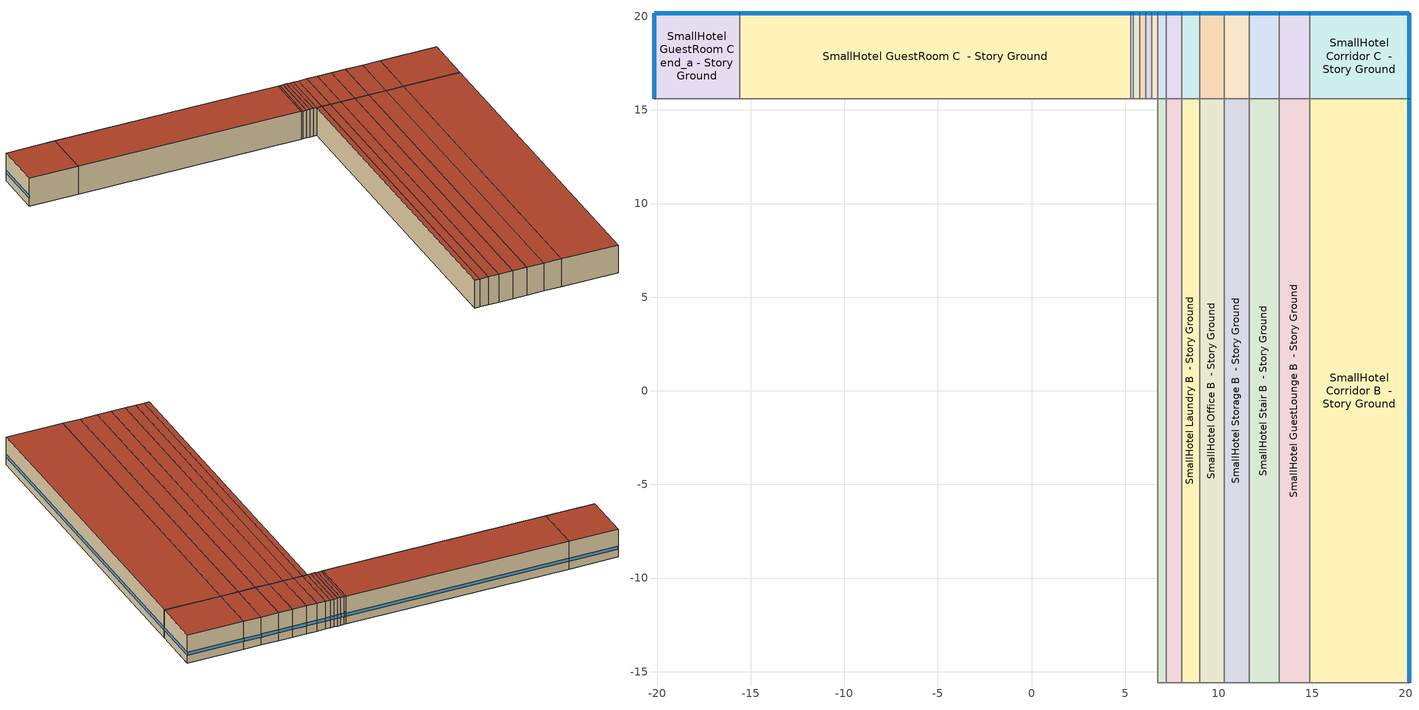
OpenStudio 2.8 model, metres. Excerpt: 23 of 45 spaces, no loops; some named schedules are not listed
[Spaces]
SmallHotel GuestRoom C end_a - Story Ground
 floor ground (Typical Insulated Carpeted 6in Slab Floor): -20.16,15.59 -20.16,20.16 -15.59,20.16 -15.59,15.59 z0
 wall outside (Typical Insulated Steel Framed Exterior Wall R-15.38 1): -15.59,20.16 -20.16,20.16 -20.16,15.59 z0:2.74
 wall to SmallHotel GuestRoom C  - Story Ground: -15.59,15.59 -15.59,20.16 z0:2.74
 wall to SmallHotel GuestRoom B end_a - Story Ground: -20.16,15.59 -15.59,15.59 z0:2.74
 window (U 0.57 SHGC 0.39 Dbl Ref-D Clr 6mm/6mm Air): -20.16,20.14 -20.16,15.61 / -15.61,20.16 -20.14,20.16 z0.76:1.07
 roof outside (Typical IEAD Roof): -15.59,15.59 -15.59,20.16 -20.16,20.16 -20.16,15.59 z2.74
SmallHotel GuestRoom C  - Story Ground
 floor ground (Typical Insulated Carpeted 6in Slab Floor): -15.59,15.59 -15.59,20.16 5.29,20.16 5.29,15.59 z0
 wall outside (Typical Insulated Steel Framed Exterior Wall R-15.38 1): 5.29,20.16 -15.59,20.16 z0:2.74
 wall to SmallHotel Elec/MechRoom C  - Story Ground: 5.29,15.59 5.29,20.16 z0:2.74
 wall to SmallHotel GuestRoom B  - Story Ground: -15.59,15.59 5.29,15.59 z0:2.74
 window (U 0.57 SHGC 0.39 Dbl Ref-D Clr 6mm/6mm Air): 5.27,20.16 -15.56,20.16 z0.76:1.06
 roof outside (Typical IEAD Roof): 5.29,15.59 5.29,20.16 -15.59,20.16 -15.59,15.59 z2.74
SmallHotel Elec/MechRoom C  - Story Ground
 floor ground (ext-slab): 5.29,15.59 5.29,20.16 5.44,20.16 5.44,15.59 z0
 wall outside (Typical Insulated Steel Framed Exterior Wall R-15.38): 5.44,20.16 5.29,20.16 z0:2.74
 wall to SmallHotel Exercise C  - Story Ground: 5.44,15.59 5.44,20.16 z0:2.74
 wall to SmallHotel Elec/MechRoom B  - Story Ground: 5.29,15.59 5.44,15.59 z0:2.74
 window (U 0.52 SHGC 0.39 Simple Glazing Window U-0.52 SHGC 0.39): 5.42,20.16 5.32,20.16 z0.76:1.21
 roof outside (Typical IEAD Roof): 5.44,15.59 5.44,20.16 5.29,20.16 5.29,15.59 z2.74
SmallHotel Exercise C  - Story Ground
 floor ground (ext-slab): 5.44,15.59 5.44,20.16 5.77,20.16 5.77,15.59 z0
 wall outside (Typical Insulated Steel Framed Exterior Wall R-15.38): 5.77,20.16 5.44,20.16 z0:2.74
 wall to SmallHotel Mechanical C  - Story Ground: 5.77,15.59 5.77,20.16 z0:2.74
 wall to SmallHotel Exercise B  - Story Ground: 5.44,15.59 5.77,15.59 z0:2.74
 window (U 0.52 SHGC 0.39 Simple Glazing Window U-0.52 SHGC 0.39): 5.75,20.16 5.47,20.16 z0.76:1.12
 roof outside (Typical IEAD Roof): 5.77,15.59 5.77,20.16 5.44,20.16 5.44,15.59 z2.74
SmallHotel Mechanical C  - Story Ground
 floor ground (ext-slab): 5.77,15.59 5.77,20.16 6.1,20.16 6.1,15.59 z0
 wall outside (Typical Insulated Steel Framed Exterior Wall R-15.38): 6.1,20.16 5.77,20.16 z0:2.74
 wall to SmallHotel PublicRestroom C  - Story Ground: 6.1,15.59 6.1,20.16 z0:2.74
 wall to SmallHotel Mechanical B  - Story Ground: 5.77,15.59 6.1,15.59 z0:2.74
 window (U 0.52 SHGC 0.39 Simple Glazing Window U-0.52 SHGC 0.39): 6.07,20.16 5.8,20.16 z0.76:1.12
 roof outside (Typical IEAD Roof): 6.1,15.59 6.1,20.16 5.77,20.16 5.77,15.59 z2.74
SmallHotel PublicRestroom C  - Story Ground
 floor ground (ext-slab): 6.1,15.59 6.1,20.16 6.42,20.16 6.42,15.59 z0
 wall outside (Typical Insulated Steel Framed Exterior Wall R-15.38): 6.42,20.16 6.1,20.16 z0:2.74
 wall to SmallHotel StaffLounge C  - Story Ground: 6.42,15.59 6.42,20.16 z0:2.74
 wall to SmallHotel PublicRestroom B  - Story Ground: 6.1,15.59 6.42,15.59 z0:2.74
 window (U 0.52 SHGC 0.39 Simple Glazing Window U-0.52 SHGC 0.39): 6.4,20.16 6.12,20.16 z0.76:1.12
 roof outside (Typical IEAD Roof): 6.42,15.59 6.42,20.16 6.1,20.16 6.1,15.59 z2.74
SmallHotel StaffLounge C  - Story Ground
 floor ground (ext-slab): 6.42,15.59 6.42,20.16 6.75,20.16 6.75,15.59 z0
 wall outside (Typical Insulated Steel Framed Exterior Wall R-15.38): 6.75,20.16 6.42,20.16 z0:2.74
 wall to SmallHotel ElevatorCore C  - Story Ground: 6.75,15.59 6.75,20.16 z0:2.74
 wall to SmallHotel StaffLounge B  - Story Ground: 6.42,15.59 6.75,15.59 z0:2.74
 window (U 0.52 SHGC 0.39 Simple Glazing Window U-0.52 SHGC 0.39): 6.73,20.16 6.45,20.16 z0.76:1.12
 roof outside (Typical IEAD Roof): 6.75,15.59 6.75,20.16 6.42,20.16 6.42,15.59 z2.74
SmallHotel ElevatorCore B  - Story Ground
 floor ground (ext-slab): 6.75,-15.59 6.75,15.59 7.21,15.59 7.21,-15.59 z0
 wall to SmallHotel StaffLounge B  - Story Ground: 6.75,15.59 6.75,-15.59 z0:2.74
 wall to SmallHotel ElevatorCore C  - Story Ground: 7.21,15.59 6.75,15.59 z0:2.74
 wall to SmallHotel Meeting B  - Story Ground: 7.21,-15.59 7.21,15.59 z0:2.74
 wall to SmallHotel ElevatorCore A  - Story Ground: 6.75,-15.59 7.21,-15.59 z0:2.74
 roof outside (Typical IEAD Roof): 7.21,-15.59 7.21,15.59 6.75,15.59 6.75,-15.59 z2.74
SmallHotel ElevatorCore C  - Story Ground
 floor ground (ext-slab): 6.75,15.59 6.75,20.16 7.21,20.16 7.21,15.59 z0
 wall outside (Typical Insulated Steel Framed Exterior Wall R-15.38): 7.21,20.16 6.75,20.16 z0:2.74
 wall to SmallHotel Meeting C  - Story Ground: 7.21,15.59 7.21,20.16 z0:2.74
 window (U 0.52 SHGC 0.39 Simple Glazing Window U-0.52 SHGC 0.39): 7.18,20.16 6.78,20.16 z0.76:1.1
 roof outside (Typical IEAD Roof): 7.21,15.59 7.21,20.16 6.75,20.16 6.75,15.59 z2.74
SmallHotel Meeting B  - Story Ground
 floor ground (ext-slab): 7.21,-15.59 7.21,15.59 8.01,15.59 8.01,-15.59 z0
 wall to SmallHotel Meeting C  - Story Ground: 8.01,15.59 7.21,15.59 z0:2.74
 wall to SmallHotel Laundry B  - Story Ground: 8.01,-15.59 8.01,15.59 z0:2.74
 wall to SmallHotel Meeting A  - Story Ground: 7.21,-15.59 8.01,-15.59 z0:2.74
 roof outside (Typical IEAD Roof): 8.01,-15.59 8.01,15.59 7.21,15.59 7.21,-15.59 z2.74
SmallHotel Meeting C  - Story Ground
 floor ground (ext-slab): 7.21,15.59 7.21,20.16 8.01,20.16 8.01,15.59 z0
 wall outside (Typical Insulated Steel Framed Exterior Wall R-15.38): 8.01,20.16 7.21,20.16 z0:2.74
 wall to SmallHotel Laundry C  - Story Ground: 8.01,15.59 8.01,20.16 z0:2.74
 window (U 0.52 SHGC 0.39 Simple Glazing Window U-0.52 SHGC 0.39): 7.99,20.16 7.23,20.16 z0.76:1.08
 roof outside (Typical IEAD Roof): 8.01,15.59 8.01,20.16 7.21,20.16 7.21,15.59 z2.74
SmallHotel Laundry B  - Story Ground
 floor ground (ext-slab): 8.01,-15.59 8.01,15.59 9,15.59 9,-15.59 z0
 wall to SmallHotel Laundry C  - Story Ground: 9,15.59 8.01,15.59 z0:2.74
 wall to SmallHotel Office B  - Story Ground: 9,-15.59 9,15.59 z0:2.74
 wall to SmallHotel Laundry A  - Story Ground: 8.01,-15.59 9,-15.59 z0:2.74
 roof outside (Typical IEAD Roof): 9,-15.59 9,15.59 8.01,15.59 8.01,-15.59 z2.74
SmallHotel Laundry C  - Story Ground
 floor ground (ext-slab): 8.01,15.59 8.01,20.16 9,20.16 9,15.59 z0
 wall outside (Typical Insulated Steel Framed Exterior Wall R-15.38): 9,20.16 8.01,20.16 z0:2.74
 wall to SmallHotel Office C  - Story Ground: 9,15.59 9,20.16 z0:2.74
 window (U 0.52 SHGC 0.39 Simple Glazing Window U-0.52 SHGC 0.39): 8.97,20.16 8.04,20.16 z0.76:1.08
 roof outside (Typical IEAD Roof): 9,15.59 9,20.16 8.01,20.16 8.01,15.59 z2.74
SmallHotel Office B  - Story Ground
 floor ground (ext-slab): 9,-15.59 9,15.59 10.31,15.59 10.31,-15.59 z0
 wall to SmallHotel Office C  - Story Ground: 10.31,15.59 9,15.59 z0:2.74
 wall to SmallHotel Storage B  - Story Ground: 10.31,-15.59 10.31,15.59 z0:2.74
 wall to SmallHotel Office A  - Story Ground: 9,-15.59 10.31,-15.59 z0:2.74
 roof outside (Typical IEAD Roof): 10.31,-15.59 10.31,15.59 9,15.59 9,-15.59 z2.74
SmallHotel Office C  - Story Ground
 floor ground (ext-slab): 9,15.59 9,20.16 10.31,20.16 10.31,15.59 z0
 wall outside (Typical Insulated Steel Framed Exterior Wall R-15.38): 10.31,20.16 9,20.16 z0:2.74
 wall to SmallHotel Storage C  - Story Ground: 10.31,15.59 10.31,20.16 z0:2.74
 window (U 0.52 SHGC 0.39 Simple Glazing Window U-0.52 SHGC 0.39): 10.28,20.16 9.02,20.16 z0.76:1.08
 roof outside (Typical IEAD Roof): 10.31,15.59 10.31,20.16 9,20.16 9,15.59 z2.74
SmallHotel Storage B  - Story Ground
 floor ground (ext-slab): 10.31,-15.59 10.31,15.59 11.62,15.59 11.62,-15.59 z0
 wall to SmallHotel Storage C  - Story Ground: 11.62,15.59 10.31,15.59 z0:2.74
 wall to SmallHotel Stair B  - Story Ground: 11.62,-15.59 11.62,15.59 z0:2.74
 wall to SmallHotel Storage A  - Story Ground: 10.31,-15.59 11.62,-15.59 z0:2.74
 roof outside (Typical IEAD Roof): 11.62,-15.59 11.62,15.59 10.31,15.59 10.31,-15.59 z2.74
SmallHotel Storage C  - Story Ground
 floor ground (ext-slab): 10.31,15.59 10.31,20.16 11.62,20.16 11.62,15.59 z0
 wall outside (Typical Insulated Steel Framed Exterior Wall R-15.38): 11.62,20.16 10.31,20.16 z0:2.74
 wall to SmallHotel Stair C  - Story Ground: 11.62,15.59 11.62,20.16 z0:2.74
 window (U 0.52 SHGC 0.39 Simple Glazing Window U-0.52 SHGC 0.39): 11.59,20.16 10.33,20.16 z0.76:1.08
 roof outside (Typical IEAD Roof): 11.62,15.59 11.62,20.16 10.31,20.16 10.31,15.59 z2.74
SmallHotel Stair B  - Story Ground
 floor ground (ext-slab): 11.62,-15.59 11.62,15.59 13.23,15.59 13.23,-15.59 z0
 wall to SmallHotel Stair C  - Story Ground: 13.23,15.59 11.62,15.59 z0:2.74
 wall to SmallHotel GuestLounge B  - Story Ground: 13.23,-15.59 13.23,15.59 z0:2.74
 wall to SmallHotel Stair A  - Story Ground: 11.62,-15.59 13.23,-15.59 z0:2.74
 roof outside (Typical IEAD Roof): 13.23,-15.59 13.23,15.59 11.62,15.59 11.62,-15.59 z2.74
SmallHotel Stair C  - Story Ground
 floor ground (ext-slab): 11.62,15.59 11.62,20.16 13.23,20.16 13.23,15.59 z0
 wall outside (Typical Insulated Steel Framed Exterior Wall R-15.38): 13.23,20.16 11.62,20.16 z0:2.74
 wall to SmallHotel GuestLounge C  - Story Ground: 13.23,15.59 13.23,20.16 z0:2.74
 window (U 0.52 SHGC 0.39 Simple Glazing Window U-0.52 SHGC 0.39): 13.2,20.16 11.64,20.16 z0.76:1.07
 roof outside (Typical IEAD Roof): 13.23,15.59 13.23,20.16 11.62,20.16 11.62,15.59 z2.74
SmallHotel GuestLounge B  - Story Ground
 floor ground (ext-slab): 13.23,-15.59 13.23,15.59 14.87,15.59 14.87,-15.59 z0
 wall to SmallHotel GuestLounge C  - Story Ground: 14.87,15.59 13.23,15.59 z0:2.74
 wall to SmallHotel Corridor B  - Story Ground: 14.87,-15.59 14.87,15.59 z0:2.74
 wall to SmallHotel GuestLounge A  - Story Ground: 13.23,-15.59 14.87,-15.59 z0:2.74
 roof outside (Typical IEAD Roof): 14.87,-15.59 14.87,15.59 13.23,15.59 13.23,-15.59 z2.74
SmallHotel GuestLounge C  - Story Ground
 floor ground (ext-slab): 13.23,15.59 13.23,20.16 14.87,20.16 14.87,15.59 z0
 wall outside (Typical Insulated Steel Framed Exterior Wall R-15.38): 14.87,20.16 13.23,20.16 z0:2.74
 wall to SmallHotel Corridor C  - Story Ground: 14.87,15.59 14.87,20.16 z0:2.74
 window (U 0.52 SHGC 0.39 Simple Glazing Window U-0.52 SHGC 0.39): 14.84,20.16 13.26,20.16 z0.76:1.07
 roof outside (Typical IEAD Roof): 14.87,15.59 14.87,20.16 13.23,20.16 13.23,15.59 z2.74
SmallHotel Corridor B  - Story Ground
 floor ground (ext-slab): 14.87,-15.59 14.87,15.59 20.16,15.59 20.16,-15.59 z0
 wall outside (Typical Insulated Steel Framed Exterior Wall R-15.38): 20.16,-15.59 20.16,15.59 z0:2.74
 wall to SmallHotel Corridor C  - Story Ground: 20.16,15.59 14.87,15.59 z0:2.74
 wall to SmallHotel Corridor A  - Story Ground: 14.87,-15.59 20.16,-15.59 z0:2.74
 window (U 0.52 SHGC 0.39 Simple Glazing Window U-0.52 SHGC 0.39): 20.16,-15.56 20.16,15.56 z0.76:1.06
 roof outside (Typical IEAD Roof): 20.16,-15.59 20.16,15.59 14.87,15.59 14.87,-15.59 z2.74
SmallHotel Corridor C  - Story Ground
 floor ground (ext-slab): 14.87,15.59 14.87,20.16 20.16,20.16 20.16,15.59 z0
 wall outside (Typical Insulated Steel Framed Exterior Wall R-15.38): 20.16,15.59 20.16,20.16 14.87,20.16 z0:2.74
 window (U 0.52 SHGC 0.39 Simple Glazing Window U-0.52 SHGC 0.39): 20.14,20.16 14.89,20.16 / 20.16,15.61 20.16,20.14 z0.76:1.07
 roof outside (Typical IEAD Roof): 20.16,15.59 20.16,20.16 14.87,20.16 14.87,15.59 z2.74
[Site]
Cherry Capital_MI_USA: Latitude {deg}=44.74; Longitude {deg}=-85.58; Time Zone {hr}=-5; Elevation {m}=192; Terrain=City
[Site:WaterMainsTemperature]
Calculation Method=Correlation; Annual Average Outdoor Air Temperature {C}=0; Maximum Difference In Monthly Average Outdoor Air Temperatures {deltaC}=0
[SizingPeriod:DesignDay] Daily Dry-Bulb Temperature Range {deltaC}=11.5; Barometric Pressure {Pa}=99040; Wind Speed {m/s}=4.9; Wind Direction {deg}=230; Sky Clearness=0; Rain Indicator=0; Snow Indicator=0; Day of Month=21; Month=7; Day Type=SummerDesignDay; Daylight Saving Time Indicator=0; Dry-Bulb Temperature Range Modifier Type=DefaultMultipliers; Solar Model Indicator=ASHRAETau; ASHRAE Taub=0.391; ASHRAE Taud=2.27
Name | Maximum Dry-Bulb Temperature {C} | Humidity Indicating Conditions at Maximum Dry-Bulb | Humidity Indicating Type
Cherry Capital Ann Clg .4% Condns DB=>MWB 1 | 31.9 | 22.1 | Wetbulb
Cherry Capital Ann Clg .4% Condns WB=>MDB 1 | 29 | 23.7 | Wetbulb
Cherry Capital Ann Clg 1% Condns DB=>MWB 1 | 29.9 | 21.1 | Wetbulb
Cherry Capital Ann Clg 2% Condns DP=>MDB 1 | 24.4 | 20 | Dewpoint
[ClimateZones]
Climate Zone Institution Name 1=ASHRAE; Climate Zone Document Name 1=ANSI/ASHRAE Standard 169; Climate Zone Document Year 1=2006; Climate Zone Value 1=ASHRAE 169-2013-6A
[Building]
DOE Ref Pre-1980|SmallHotel: North Axis {deg}=0; Default Construction Set=Res DOE Ref Pre-1980 - SmHotel - ASHRAE 169-2013-6A; Default Schedule Set=Building Default Schedule Set; Standards Building Type=SmallHotel
[Site:GroundTemperature:BuildingSurface]
19.332, 19.336, 19.402, 19.499, 20.187, 21.576, 22.125, 22.272, 20.641, 19.872, 19.644, 19.476
[DefaultConstructionSet]
Res DOE Ref Pre-1980 - SmHotel - ASHRAE 169-2013-6A: Default Exterior Surface Constructions=Default Surface Constructions 1; Default Interior Surface Constructions=Default Surface Constructions 2; Default Ground Contact Surface Constructions=Default Surface Constructions 3; Default Exterior SubSurface Constructions=Default Sub Surface Constructions 1; Default Interior SubSurface Constructions=Default Sub Surface Constructions 2; Interior Partition Construction=Typical Interior Partition
[DefaultSurfaceConstructions]
Name | Floor Construction | Wall Construction | Roof Ceiling Construction
Default Surface Constructions 1 | Typical Insulated Exterior Mass Floor | Typical Insulated Steel Framed Exterior Wall R-6.9 | Typical Wood Joist Attic Floor R-16.67
Default Surface Constructions 2 | Typical Interior Floor | Typical Interior Wall | Typical Interior Ceiling
Default Surface Constructions 3 | ext-slab-mass | Typical Insulated Basement Mass Wall
[Construction]
Typical Insulated Exterior Mass Floor: 4 in. Normalweight Concrete Floor, Typical Carpet Pad
Typical Insulated Steel Framed Exterior Wall R-6.9: 25mm Stucco, 5/8 in. Gypsum Board, Typical Insulation R-4.72, 5/8 in. Gypsum Board
Typical Wood Joist Attic Floor R-16.67: 5/8 in. Gypsum Board, Typical Insulation R-15.03
Typical Interior Floor: 100mm Normalweight concrete floor, CP02 CARPET PAD
Typical Interior Wall: G01 13mm gypsum board, G01 13mm gypsum board
Typical Interior Ceiling: CP02 CARPET PAD, 100mm Normalweight concrete floor
ext-slab-mass: HW CONCRETE, CP02 CARPET PAD
Typical Insulated Basement Mass Wall: 8 in. Concrete Block Basement Wall
U 0.62 SHGC 0.41 Simple Glazing Window U-0.62 SHGC 0.41: U 0.62 SHGC 0.41 Simple Glazing U-1.23 SHGC 0.41
U 0.62 SHGC 0.41 Simple Glazing Window U-0.62 SHGC 0.41 1: U 0.62 SHGC 0.41 Simple Glazing U-1.23 SHGC 0.41 1
Typical Insulated Metal Door: F08 Metal surface, Typical Insulation R-13.21
U 0.88 SHGC 0.16 Sgl Ref-A-L Clr 6mm: REF A CLEAR LO 6MM
Typical Overhead Door: Typical Insulation R-13.21
Typical Interior Window: Clear 3mm
Typical Interior Door; Typical Interior Partition: G05 25mm wood
Typical IEAD Roof: Roof Membrane, Typical Insulation R-13.21, Metal Roof Surface
InteriorFurnishings: Std Wood 6inch
Typical Insulated Carpeted 6in Slab Floor: 6 in. Normalweight Concrete Floor, Typical Carpet Pad
ext-slab: 6 in. Normalweight Concrete Floor
Typical Insulated Steel Framed Exterior Wall R-15.38: 25mm Stucco, 5/8 in. Gypsum Board, Typical Insulation R-13.21, 5/8 in. Gypsum Board
Typical Insulated Steel Framed Exterior Wall R-15.38 1: 25mm Stucco, 5/8 in. Gypsum Board, Typical Insulation R-13.21 1, 5/8 in. Gypsum Board
U 0.57 SHGC 0.39 Dbl Ref-D Clr 6mm/6mm Air: REF D CLEAR 6MM, AIR 6MM, CLEAR 6MM
U 0.52 SHGC 0.39 Simple Glazing Window U-0.52 SHGC 0.39: U 0.52 SHGC 0.39 Simple Glazing U-0.93 SHGC 0.39
[Material:NoMass] Roughness=Smooth; Thermal Absorptance=0.9; Solar Absorptance=0.7
Name | Thermal Resistance {m2-K/W} | Visible Absorptance
Typical Insulation R-4.72 | 0.830832 | 0.7
Typical Carpet Pad; CP02 CARPET PAD | 0.21648 | 0.8
Typical Insulation R-15.03 | 2.64736 | 0.7
Typical Insulation R-13.21; Typical Insulation R-13.21 1 | 2.32567 | 0.7
[Material]
Name | Roughness | Thickness {m} | Conductivity {W/m-K} | Density {kg/m3} | Specific Heat {J/kg-K} | Thermal Absorptance | Solar Absorptance | Visible Absorptance
4 in. Normalweight Concrete Floor | MediumRough | 0.1016 | 2.31 | 2322 | 832 | 0.9 | 0.7 | 0.7
25mm Stucco | Smooth | 0.0254 | 0.72 | 1856 | 840 | 0.9 | 0.7 | 0.7
5/8 in. Gypsum Board | MediumSmooth | 0.0159 | 0.16 | 800 | 1090 | 0.9 | 0.7 | 0.7
100mm Normalweight concrete floor | MediumRough | 0.1016 | 2.31045 | 2322 | 832.557 |  | 0 | 0
G01 13mm gypsum board | Smooth | 0.0127 | 0.160031 | 800.001 | 1090.73 | 0.9 | 0.7 | 0.5
HW CONCRETE | Rough | 0.1016 | 1.31125 | 2240 | 837.36 | 0.9 | 0.7 | 0.7
8 in. Concrete Block Basement Wall | MediumRough | 0.2032 | 1.326 | 1842 | 912 | 0.9 | 0.7 | 0.7
F08 Metal surface; Metal Roof Surface | Smooth | 0.0008 | 45.28 | 7824 | 500 | 0.9 | 0.7 | 0.7
G05 25mm wood | MediumSmooth | 0.0254 | 0.15 | 608 | 1630 | 0.9 | 0.5 | 0.5
Roof Membrane | VeryRough | 0.0095 | 0.16 | 1121.29 | 1460 | 0.9 | 0.7 | 0.7
Std Wood 6inch | MediumSmooth | 0.15 | 0.12 | 540 | 1210 | 0.9 | 0.7 | 0.7
6 in. Normalweight Concrete Floor | MediumRough | 0.1524 | 2.31 | 2322 | 832 | 0.9 | 0.7 | 0.7
[DefaultSubSurfaceConstructions]
Name | Fixed Window Construction | Operable Window Construction | Door Construction | Glass Door Construction | Overhead Door Construction | Tubular Daylight Dome Construction | Tubular Daylight Diffuser Construction
Default Sub Surface Constructions 1 | U 0.62 SHGC 0.41 Simple Glazing Window U-0.62 SHGC 0.41 | U 0.62 SHGC 0.41 Simple Glazing Window U-0.62 SHGC 0.41 1 | Typical Insulated Metal Door | U 0.88 SHGC 0.16 Sgl Ref-A-L Clr 6mm | Typical Overhead Door | Typical Interior Window | Typical Interior Window
Default Sub Surface Constructions 2 | Typical Interior Window | Typical Interior Window | Typical Interior Door
[WindowMaterial:SimpleGlazingSystem]
Name | U-Factor {W/m2-K} | Solar Heat Gain Coefficient | Visible Transmittance
U 0.62 SHGC 0.41 Simple Glazing U-1.23 SHGC 0.41; U 0.62 SHGC 0.41 Simple Glazing U-1.23 SHGC 0.41 1 | 7 | 0.41 | 0.32
U 0.52 SHGC 0.39 Simple Glazing U-0.93 SHGC 0.39 | 5.29157 | 0.39 | 0.31
[WindowMaterial:Glazing] Optical Data Type=SpectralAverage; Infrared Transmittance at Normal Incidence=0; Front Side Infrared Hemispherical Emissivity=0.84; Conductivity {W/m-K}=0.9; Dirt Correction Factor for Solar and Visible Transmittance=1; Solar Diffusing=No
Name | Thickness {m} | Solar Transmittance at Normal Incidence | Front Side Solar Reflectance at Normal Incidence | Back Side Solar Reflectance at Normal Incidence | Visible Transmittance at Normal Incidence | Front Side Visible Reflectance at Normal Incidence | Back Side Visible Reflectance at Normal Incidence | Back Side Infrared Hemispherical Emissivity
REF A CLEAR LO 6MM | 0.006 | 0.066 | 0.341 | 0.493 | 0.08 | 0.41 | 0.37 | 0.4
Clear 3mm | 0.003 | 0.837 | 0.075 | 0.075 | 0.898 | 0.081 | 0.081 | 0.84
REF D CLEAR 6MM | 0.006 | 0.429 | 0.308 | 0.379 | 0.334 | 0.453 | 0.505 | 0.82
CLEAR 6MM | 0.006 | 0.775 | 0.071 | 0.071 | 0.881 | 0.08 | 0.08 | 0.84
[WindowMaterial:Gas]
AIR 6MM: Gas Type=Air; Thickness {m}=0.0063
[SpaceType] Standards Building Type=SmallHotel
Name | Default Schedule Set | Design Specification Outdoor Air Object | Standards Space Type
SmallHotel Corridor - DOE Ref Pre-1980 | SmallHotel Corridor Schedule Set | SmallHotel Corridor Ventilation | Corridor
SmallHotel Elec/MechRoom - DOE Ref Pre-1980 | SmallHotel Elec/MechRoom Schedule Set | SmallHotel Elec/MechRoom Ventilation | Elec/MechRoom
SmallHotel ElevatorCore - DOE Ref Pre-1980 | SmallHotel ElevatorCore Schedule Set | SmallHotel ElevatorCore Ventilation | ElevatorCore
SmallHotel Exercise - DOE Ref Pre-1980 | SmallHotel Exercise Schedule Set | SmallHotel Exercise Ventilation | Exercise
SmallHotel GuestLounge - DOE Ref Pre-1980 | SmallHotel GuestLounge Schedule Set | SmallHotel GuestLounge Ventilation | GuestLounge
SmallHotel GuestRoom - DOE Ref Pre-1980 | SmallHotel GuestRoom Schedule Set | SmallHotel GuestRoom Ventilation | GuestRoom
SmallHotel Laundry - DOE Ref Pre-1980 | SmallHotel Laundry Schedule Set | SmallHotel Laundry Ventilation | Laundry
SmallHotel Mechanical - DOE Ref Pre-1980 | SmallHotel Mechanical Schedule Set | SmallHotel Mechanical Ventilation | Mechanical
SmallHotel Meeting - DOE Ref Pre-1980 | SmallHotel Meeting Schedule Set | SmallHotel Meeting Ventilation | Meeting
SmallHotel Office - DOE Ref Pre-1980 | SmallHotel Office Schedule Set | SmallHotel Office Ventilation | Office
SmallHotel PublicRestroom - DOE Ref Pre-1980 | SmallHotel PublicRestroom Schedule Set | SmallHotel PublicRestroom Ventilation | PublicRestroom
SmallHotel StaffLounge - DOE Ref Pre-1980 | SmallHotel StaffLounge Schedule Set | SmallHotel StaffLounge Ventilation | StaffLounge
SmallHotel Stair - DOE Ref Pre-1980 | SmallHotel Stair Schedule Set | SmallHotel Stair Ventilation | Stair
SmallHotel Storage - DOE Ref Pre-1980 | SmallHotel Storage Schedule Set | SmallHotel Storage Ventilation | Storage
[BuildingStory]
Story Ground: Nominal Z Coordinate {m}=0; Nominal Floor to Floor Height {m}=2.7432
[Space] Building Story=Story Ground
Name | Space Type | Thermal Zone
SmallHotel GuestRoom C end_a - Story Ground | SmallHotel GuestRoom - DOE Ref Pre-1980 | Zone SmallHotel GuestRoom C end_a - Story Ground
SmallHotel GuestRoom C  - Story Ground | SmallHotel GuestRoom - DOE Ref Pre-1980 | Zone SmallHotel GuestRoom C  - Story Ground
SmallHotel Elec/MechRoom C  - Story Ground | SmallHotel Elec/MechRoom - DOE Ref Pre-1980 | Zone SmallHotel Elec/MechRoom C  - Story Ground
SmallHotel Exercise C  - Story Ground | SmallHotel Exercise - DOE Ref Pre-1980 | Zone SmallHotel Exercise C  - Story Ground
SmallHotel Mechanical C  - Story Ground | SmallHotel Mechanical - DOE Ref Pre-1980 | Zone SmallHotel Mechanical C  - Story Ground
SmallHotel PublicRestroom C  - Story Ground | SmallHotel PublicRestroom - DOE Ref Pre-1980 | Zone SmallHotel PublicRestroom C  - Story Ground
SmallHotel StaffLounge C  - Story Ground | SmallHotel StaffLounge - DOE Ref Pre-1980 | Zone SmallHotel StaffLounge C  - Story Ground
SmallHotel ElevatorCore B  - Story Ground | SmallHotel ElevatorCore - DOE Ref Pre-1980 | Zone SmallHotel ElevatorCore B  - Story Ground
SmallHotel ElevatorCore C  - Story Ground | SmallHotel ElevatorCore - DOE Ref Pre-1980 | Zone SmallHotel ElevatorCore C  - Story Ground
SmallHotel Meeting B  - Story Ground | SmallHotel Meeting - DOE Ref Pre-1980 | Zone SmallHotel Meeting B  - Story Ground
SmallHotel Meeting C  - Story Ground | SmallHotel Meeting - DOE Ref Pre-1980 | Zone SmallHotel Meeting C  - Story Ground
SmallHotel Laundry B  - Story Ground | SmallHotel Laundry - DOE Ref Pre-1980 | Zone SmallHotel Laundry B  - Story Ground
SmallHotel Laundry C  - Story Ground | SmallHotel Laundry - DOE Ref Pre-1980 | Zone SmallHotel Laundry C  - Story Ground
SmallHotel Office B  - Story Ground | SmallHotel Office - DOE Ref Pre-1980 | Zone SmallHotel Office B  - Story Ground
SmallHotel Office C  - Story Ground | SmallHotel Office - DOE Ref Pre-1980 | Zone SmallHotel Office C  - Story Ground
SmallHotel Storage B  - Story Ground | SmallHotel Storage - DOE Ref Pre-1980 | Zone SmallHotel Storage B  - Story Ground
SmallHotel Storage C  - Story Ground | SmallHotel Storage - DOE Ref Pre-1980 | Zone SmallHotel Storage C  - Story Ground
SmallHotel Stair B  - Story Ground | SmallHotel Stair - DOE Ref Pre-1980 | Zone SmallHotel Stair B  - Story Ground
SmallHotel Stair C  - Story Ground | SmallHotel Stair - DOE Ref Pre-1980 | Zone SmallHotel Stair C  - Story Ground
SmallHotel GuestLounge B  - Story Ground | SmallHotel GuestLounge - DOE Ref Pre-1980 | Zone SmallHotel GuestLounge B  - Story Ground
SmallHotel GuestLounge C  - Story Ground | SmallHotel GuestLounge - DOE Ref Pre-1980 | Zone SmallHotel GuestLounge C  - Story Ground
SmallHotel Corridor B  - Story Ground | SmallHotel Corridor - DOE Ref Pre-1980 | Zone SmallHotel Corridor B  - Story Ground
SmallHotel Corridor C  - Story Ground | SmallHotel Corridor - DOE Ref Pre-1980 | Zone SmallHotel Corridor C  - Story Ground
[ThermalZone] Multiplier=1; Use Ideal Air Loads=No
Name | Thermostat
Zone SmallHotel GuestRoom C end_a - Story Ground | SmallHotel GuestRoom - DOE Ref Pre-1980 Thermostat 2
Zone SmallHotel GuestRoom C  - Story Ground | SmallHotel GuestRoom - DOE Ref Pre-1980 Thermostat
Zone SmallHotel Elec/MechRoom C  - Story Ground | SmallHotel Elec/MechRoom - DOE Ref Pre-1980 Thermostat 2
Zone SmallHotel Exercise C  - Story Ground | SmallHotel Exercise - DOE Ref Pre-1980 Thermostat 1
Zone SmallHotel Mechanical C  - Story Ground | SmallHotel Mechanical - DOE Ref Pre-1980 Thermostat 2
Zone SmallHotel PublicRestroom C  - Story Ground | SmallHotel PublicRestroom - DOE Ref Pre-1980 Thermostat 2
Zone SmallHotel StaffLounge C  - Story Ground | SmallHotel StaffLounge - DOE Ref Pre-1980 Thermostat 2
Zone SmallHotel ElevatorCore B  - Story Ground | SmallHotel ElevatorCore - DOE Ref Pre-1980 Thermostat
Zone SmallHotel ElevatorCore C  - Story Ground | SmallHotel ElevatorCore - DOE Ref Pre-1980 Thermostat 1
Zone SmallHotel Meeting B  - Story Ground | SmallHotel Meeting - DOE Ref Pre-1980 Thermostat
Zone SmallHotel Meeting C  - Story Ground | SmallHotel Meeting - DOE Ref Pre-1980 Thermostat 1
Zone SmallHotel Laundry B  - Story Ground | SmallHotel Laundry - DOE Ref Pre-1980 Thermostat 1
Zone SmallHotel Laundry C  - Story Ground | SmallHotel Laundry - DOE Ref Pre-1980 Thermostat
Zone SmallHotel Office B  - Story Ground | SmallHotel Office - DOE Ref Pre-1980 Thermostat 2
Zone SmallHotel Office C  - Story Ground | SmallHotel Office - DOE Ref Pre-1980 Thermostat
Zone SmallHotel Storage B  - Story Ground | SmallHotel Storage - DOE Ref Pre-1980 Thermostat 2
Zone SmallHotel Storage C  - Story Ground | SmallHotel Storage - DOE Ref Pre-1980 Thermostat
Zone SmallHotel Stair B  - Story Ground | SmallHotel Stair - DOE Ref Pre-1980 Thermostat 2
Zone SmallHotel Stair C  - Story Ground | SmallHotel Stair - DOE Ref Pre-1980 Thermostat
Zone SmallHotel GuestLounge B  - Story Ground | SmallHotel GuestLounge - DOE Ref Pre-1980 Thermostat 1
Zone SmallHotel GuestLounge C  - Story Ground | SmallHotel GuestLounge - DOE Ref Pre-1980 Thermostat
Zone SmallHotel Corridor B  - Story Ground | SmallHotel Corridor - DOE Ref Pre-1980 Thermostat
Zone SmallHotel Corridor C  - Story Ground | SmallHotel Corridor - DOE Ref Pre-1980 Thermostat 1
[Lights:Definition] Design Level Calculation Method=Watts/Area; Fraction Radiant=0.7; Fraction Visible=0.2; Return Air Fraction=0
Name | Watts per Space Floor Area {W/m2}
SmallHotel Storage Lights Definition | 8.61113
SmallHotel Stair Lights Definition; SmallHotel Laundry Lights Definition | 6.45835
SmallHotel StaffLounge Lights Definition | 12.9167
SmallHotel PublicRestroom Lights Definition; SmallHotel Exercise Lights Definition | 9.68752
SmallHotel Meeting Lights Definition | 13.9931
SmallHotel Corridor Lights Definition | 5.38196
SmallHotel GuestRoom Lights Definition | 18.7292
SmallHotel Office Lights Definition; SmallHotel GuestLounge Lights Definition | 11.8403
SmallHotel Mechanical Lights Definition | 16.1459
[Lights]
Name | Lights Definition | Space or SpaceType | Fraction Replaceable
SmallHotel Storage Lights | SmallHotel Storage Lights Definition | SmallHotel Storage - DOE Ref Pre-1980 | 1
SmallHotel Stair Lights | SmallHotel Stair Lights Definition | SmallHotel Stair - DOE Ref Pre-1980 | 1
SmallHotel StaffLounge Lights | SmallHotel StaffLounge Lights Definition | SmallHotel StaffLounge - DOE Ref Pre-1980 | 1
SmallHotel PublicRestroom Lights | SmallHotel PublicRestroom Lights Definition | SmallHotel PublicRestroom - DOE Ref Pre-1980 | 1
SmallHotel Laundry Lights | SmallHotel Laundry Lights Definition | SmallHotel Laundry - DOE Ref Pre-1980 | 1
SmallHotel Exercise Lights | SmallHotel Exercise Lights Definition | SmallHotel Exercise - DOE Ref Pre-1980 | 1
SmallHotel Meeting Lights | SmallHotel Meeting Lights Definition | SmallHotel Meeting - DOE Ref Pre-1980 | 1
SmallHotel Corridor Lights | SmallHotel Corridor Lights Definition | SmallHotel Corridor - DOE Ref Pre-1980 | 1
SmallHotel GuestRoom Lights | SmallHotel GuestRoom Lights Definition | SmallHotel GuestRoom - DOE Ref Pre-1980 | 0
SmallHotel Office Lights | SmallHotel Office Lights Definition | SmallHotel Office - DOE Ref Pre-1980 | 1
SmallHotel GuestLounge Lights | SmallHotel GuestLounge Lights Definition | SmallHotel GuestLounge - DOE Ref Pre-1980 | 1
SmallHotel Mechanical Lights | SmallHotel Mechanical Lights Definition | SmallHotel Mechanical - DOE Ref Pre-1980 | 1
[DesignSpecification:OutdoorAir]
Name | Outdoor Air Flow per Person {m3/s-person} | Outdoor Air Flow per Floor Area {m3/s-m2} | Outdoor Air Flow Air Changes per Hour {1/hr} | Outdoor Air Method | Outdoor Air Flow Rate {m3/s}
SmallHotel Storage Ventilation; SmallHotel Stair Ventilation; SmallHotel ElevatorCore Ventilation | 0 | 0 | 0
SmallHotel StaffLounge Ventilation | 0 | 0.00238811 | 0 | Sum | 0
SmallHotel PublicRestroom Ventilation | 0 | 0 | 0 |  | 0
SmallHotel Laundry Ventilation | 0 | 0.00127 | 0 | Sum | 0
SmallHotel Exercise Ventilation | 0 | 0.00318313 | 0 | Sum | 0
SmallHotel Meeting Ventilation | 0 | 0.00508 | 0 | Sum | 0
SmallHotel Corridor Ventilation; SmallHotel Mechanical Ventilation | 0 | 0.000254 | 0 | Sum | 0
SmallHotel GuestRoom Ventilation | 0 | 0.0004318 | 0 | Sum | 0
SmallHotel Elec/MechRoom Ventilation |  | 0.000254 |  | Sum
SmallHotel Office Ventilation | 0 | 0.000725424 | 0 | Sum | 0
SmallHotel GuestLounge Ventilation | 0 | 0.002286 | 0 | Sum | 0
[DefaultScheduleSet]
Name | Number of People Schedule | People Activity Level Schedule | Lighting Schedule | Electric Equipment Schedule | Infiltration Schedule | Gas Equipment Schedule | Hours of Operation Schedule
SmallHotel Storage Schedule Set | SmallHotel Bldg Occ | SmallHotel Activity | SmallHotel Storage Light | SmallHotel Bldg Equip | SmallHotel Infil Half On
SmallHotel Stair Schedule Set; SmallHotel Corridor Schedule Set | SmallHotel Bldg Occ | SmallHotel Activity | Always On | SmallHotel Bldg Equip | SmallHotel Infil Half On
SmallHotel StaffLounge Schedule Set | SmallHotel StaffLounge Occ | SmallHotel Activity | SmallHotel StaffLounge Light | SmallHotel StaffLounge Equip | SmallHotel Infil Half On
SmallHotel PublicRestroom Schedule Set; SmallHotel Mechanical Schedule Set | SmallHotel Bldg Occ | SmallHotel Activity | SmallHotel Bldg Light | SmallHotel Bldg Equip | SmallHotel Infil Half On
SmallHotel Laundry Schedule Set | SmallHotel Laundry Occ | SmallHotel Activity | SmallHotel Laundry Light | SmallHotel Laundry Equip | SmallHotel Infil Half On | SmallHotel Laundry Gas
SmallHotel Exercise Schedule Set | SmallHotel Exercise Occ | SmallHotel Activity | SmallHotel Exercise Light | SmallHotel Exercise Equip | SmallHotel Infil Half On
SmallHotel Meeting Schedule Set | SmallHotel Meeting Occ | SmallHotel Activity | SmallHotel Meeting Light | SmallHotel Meeting Equip | SmallHotel Infil Half On
SmallHotel ElevatorCore Schedule Set; SmallHotel Elec/MechRoom Schedule Set |  |  |  | SmallHotel BLDG ELEVATORS | SmallHotel Infil Half On
SmallHotel GuestRoom Schedule Set | SmallHotel GuestRoom Occ | SmallHotel Activity | SmallHotel GuestRoom Light | SmallHotel GuestRoom Equip | SmallHotel Infil Half On
SmallHotel Office Schedule Set | SmallHotel Office Occ | SmallHotel Activity | SmallHotel Office Light | SmallHotel Office Equip | SmallHotel Infil Half On
SmallHotel GuestLounge Schedule Set | SmallHotel Bldg Occ | SmallHotel Activity | SmallHotel StaffLounge Light | SmallHotel Bldg Equip | SmallHotel Infil Half On
Building Default Schedule Set |  |  |  |  |  |  | Building Hours of Operation NonResidential
[People:Definition] Number of People Calculation Method=People/Area; Fraction Radiant=0.3
Name | People per Space Floor Area {person/m2}
SmallHotel StaffLounge People Definition | 0.337341
SmallHotel PublicRestroom People Definition | 0.0306771
SmallHotel Laundry People Definition | 0.107639
SmallHotel Exercise People Definition | 0.337233
SmallHotel Meeting People Definition | 0.538196
SmallHotel GuestRoom People Definition | 0.0427327
SmallHotel Office People Definition | 0.0768543
SmallHotel GuestLounge People Definition | 0.322917
[People] Work Efficiency Schedule=Work Efficiency Schedule; Clothing Insulation Schedule=Clothing Schedule; Air Velocity Schedule=Air Velocity Schedule; Multiplier=1
Name | People Definition | Space or SpaceType
SmallHotel StaffLounge People | SmallHotel StaffLounge People Definition | SmallHotel StaffLounge - DOE Ref Pre-1980
SmallHotel PublicRestroom People | SmallHotel PublicRestroom People Definition | SmallHotel PublicRestroom - DOE Ref Pre-1980
SmallHotel Laundry People | SmallHotel Laundry People Definition | SmallHotel Laundry - DOE Ref Pre-1980
SmallHotel Exercise People | SmallHotel Exercise People Definition | SmallHotel Exercise - DOE Ref Pre-1980
SmallHotel Meeting People | SmallHotel Meeting People Definition | SmallHotel Meeting - DOE Ref Pre-1980
SmallHotel GuestRoom People | SmallHotel GuestRoom People Definition | SmallHotel GuestRoom - DOE Ref Pre-1980
SmallHotel Office People | SmallHotel Office People Definition | SmallHotel Office - DOE Ref Pre-1980
SmallHotel GuestLounge People | SmallHotel GuestLounge People Definition | SmallHotel GuestLounge - DOE Ref Pre-1980
[ElectricEquipment:Definition] Design Level Calculation Method=Watts/Area; Fraction Latent=0; Fraction Lost=0
Name | Watts per Space Floor Area {W/m2} | Fraction Radiant
SmallHotel StaffLounge Elec Equip Definition | 21.5278 | 0.5
SmallHotel PublicRestroom Elec Equip Definition | 10.7639 | 0.5
SmallHotel Laundry Elec Equip Definition | 27.6632 | 0.2
SmallHotel Exercise Elec Equip Definition | 18.6216 | 0.5
SmallHotel Meeting Elec Equip Definition | 6.17848 | 0.5
SmallHotel GuestRoom Elec Equip Definition | 14.316 | 0.5
SmallHotel Elec/MechRoom Elec Equip Definition | 2133.41 | 0.5
SmallHotel Office Elec Equip Definition | 13.7778 | 0.5
SmallHotel GuestLounge Elec Equip Definition | 26.0487 | 0.5
[ElectricEquipment]
Name | Electric Equipment Definition | Space or SpaceType
SmallHotel StaffLounge Elec Equip | SmallHotel StaffLounge Elec Equip Definition | SmallHotel StaffLounge - DOE Ref Pre-1980
SmallHotel PublicRestroom Elec Equip | SmallHotel PublicRestroom Elec Equip Definition | SmallHotel PublicRestroom - DOE Ref Pre-1980
SmallHotel Laundry Elec Equip | SmallHotel Laundry Elec Equip Definition | SmallHotel Laundry - DOE Ref Pre-1980
SmallHotel Exercise Elec Equip | SmallHotel Exercise Elec Equip Definition | SmallHotel Exercise - DOE Ref Pre-1980
SmallHotel Meeting Elec Equip | SmallHotel Meeting Elec Equip Definition | SmallHotel Meeting - DOE Ref Pre-1980
SmallHotel GuestRoom Elec Equip | SmallHotel GuestRoom Elec Equip Definition | SmallHotel GuestRoom - DOE Ref Pre-1980
SmallHotel Elec/MechRoom Elec Equip | SmallHotel Elec/MechRoom Elec Equip Definition | SmallHotel Elec/MechRoom - DOE Ref Pre-1980
SmallHotel Office Elec Equip | SmallHotel Office Elec Equip Definition | SmallHotel Office - DOE Ref Pre-1980
SmallHotel GuestLounge Elec Equip | SmallHotel GuestLounge Elec Equip Definition | SmallHotel GuestLounge - DOE Ref Pre-1980
[GasEquipment:Definition]
SmallHotel Laundry Gas Equip Definition: Design Level Calculation Method=Watts/Area; Watts per Space Floor Area {W/m2}=184.228; Fraction Latent=0; Fraction Radiant=0.2; Fraction Lost=0.5
[GasEquipment]
SmallHotel Laundry Gas Equip: Gas Equipment Definition=SmallHotel Laundry Gas Equip Definition; Space or SpaceType=SmallHotel Laundry - DOE Ref Pre-1980
[SpaceInfiltration:DesignFlowRate] Schedule=Always On Discrete; Design Flow Rate Calculation Method=Flow/ExteriorArea; Constant Term Coefficient=1; Temperature Term Coefficient=0; Velocity Term Coefficient=0; Velocity Squared Term Coefficient=0
Name | Space or SpaceType | Flow per Exterior Surface Area {m3/s-m2}
SmallHotel Corridor B  - Story Ground Infiltration | SmallHotel Corridor B  - Story Ground | 0.00034994
SmallHotel Corridor C  - Story Ground Infiltration | SmallHotel Corridor C  - Story Ground | 0.000541222
SmallHotel Elec/MechRoom C  - Story Ground Infiltration | SmallHotel Elec/MechRoom C  - Story Ground | 0.000384462
SmallHotel Exercise C  - Story Ground Infiltration | SmallHotel Exercise C  - Story Ground | 0.000384462
SmallHotel GuestLounge C  - Story Ground Infiltration | SmallHotel GuestLounge C  - Story Ground | 0.000384462
SmallHotel GuestRoom C  - Story Ground Infiltration | SmallHotel GuestRoom C  - Story Ground | 0.000384462
SmallHotel GuestRoom C end_a - Story Ground Infiltration | SmallHotel GuestRoom C end_a - Story Ground | 0.000559218
SmallHotel Laundry C  - Story Ground Infiltration | SmallHotel Laundry C  - Story Ground | 0.000384462
SmallHotel Mechanical C  - Story Ground Infiltration | SmallHotel Mechanical C  - Story Ground | 0.000384462
SmallHotel Meeting C  - Story Ground Infiltration | SmallHotel Meeting C  - Story Ground | 0.000384462
SmallHotel Office C  - Story Ground Infiltration | SmallHotel Office C  - Story Ground | 0.000384462
SmallHotel PublicRestroom C  - Story Ground Infiltration | SmallHotel PublicRestroom C  - Story Ground | 0.000384462
SmallHotel StaffLounge C  - Story Ground Infiltration | SmallHotel StaffLounge C  - Story Ground | 0.000384462
SmallHotel Stair C  - Story Ground Infiltration | SmallHotel Stair C  - Story Ground | 0.000384462
SmallHotel Storage C  - Story Ground Infiltration | SmallHotel Storage C  - Story Ground | 0.000384462
[Exterior:Lights:Definition]
Name | Design Level {W}
Parking Areas and Drives Def (W/ft^2) | 0.1
Building Facades Def (W/ft^2) | 0.15
Main Entries Def (W/ft) | 30
Other Doors Def (W/ft) | 20
Entry Canopies Def (W/ft^2) | 0.4
[Exterior:Lights] Schedule=Always On Discrete; Control Option=AstronomicalClock
Name | Exterior Lights Definition | Multiplier
Parking Areas and Drives | Parking Areas and Drives Def (W/ft^2) | 12631
Building Facades | Building Facades Def (W/ft^2) | 4762.35
Main Entries | Main Entries Def (W/ft) | 28
Other Doors | Other Doors Def (W/ft) | 202.37
Entry Canopies | Entry Canopies Def (W/ft^2) | 720
[ThermostatSetpoint:DualSetpoint]
Name | Heating Setpoint Temperature Schedule | Cooling Setpoint Temperature Schedule
SmallHotel Storage - DOE Ref Pre-1980 Thermostat; SmallHotel Storage - DOE Ref Pre-1980 Thermostat 2; SmallHotel Stair - DOE Ref Pre-1980 Thermostat; SmallHotel Stair - DOE Ref Pre-1980 Thermostat 2 | SmallHotel UnitHeater HtgSP Sch | SmallHotel UnitHeater ClgSP Sch
SmallHotel StaffLounge - DOE Ref Pre-1980 Thermostat 2; SmallHotel PublicRestroom - DOE Ref Pre-1980 Thermostat 2; SmallHotel Laundry - DOE Ref Pre-1980 Thermostat; SmallHotel Laundry - DOE Ref Pre-1980 Thermostat 1; SmallHotel Exercise - DOE Ref Pre-1980 Thermostat 1; SmallHotel Meeting - DOE Ref Pre-1980 Thermostat; SmallHotel Meeting - DOE Ref Pre-1980 Thermostat 1; SmallHotel Corridor - DOE Ref Pre-1980 Thermostat; SmallHotel Corridor - DOE Ref Pre-1980 Thermostat 1; SmallHotel GuestRoom - DOE Ref Pre-1980 Thermostat; SmallHotel GuestRoom - DOE Ref Pre-1980 Thermostat 2; SmallHotel Office - DOE Ref Pre-1980 Thermostat; SmallHotel Office - DOE Ref Pre-1980 Thermostat 2; SmallHotel GuestLounge - DOE Ref Pre-1980 Thermostat; SmallHotel GuestLounge - DOE Ref Pre-1980 Thermostat 1; SmallHotel Mechanical - DOE Ref Pre-1980 Thermostat 2 | SmallHotel HtgSetp | SmallHotel ClgSetp
SmallHotel ElevatorCore - DOE Ref Pre-1980 Thermostat; SmallHotel ElevatorCore - DOE Ref Pre-1980 Thermostat 1; SmallHotel Elec/MechRoom - DOE Ref Pre-1980 Thermostat 2
[InternalMass:Definition]
Internal Mass Definition 1: Construction=InteriorFurnishings; Design Level Calculation Method=SurfaceArea/Area; Surface Area per Space Floor Area=2
[InternalMass] Internal Mass Definition=Internal Mass Definition 1; Multiplier=1
Name | Space or SpaceType
SmallHotel GuestLounge C  - Story Ground Mass | SmallHotel GuestLounge C  - Story Ground
SmallHotel GuestLounge B  - Story Ground Mass | SmallHotel GuestLounge B  - Story Ground
SmallHotel Laundry C  - Story Ground Mass | SmallHotel Laundry C  - Story Ground
SmallHotel Meeting B  - Story Ground Mass | SmallHotel Meeting B  - Story Ground
SmallHotel Meeting C  - Story Ground Mass | SmallHotel Meeting C  - Story Ground
SmallHotel Corridor B  - Story Ground Mass | SmallHotel Corridor B  - Story Ground
SmallHotel Exercise C  - Story Ground Mass | SmallHotel Exercise C  - Story Ground
SmallHotel GuestRoom C  - Story Ground Mass | SmallHotel GuestRoom C  - Story Ground
SmallHotel Office C  - Story Ground Mass | SmallHotel Office C  - Story Ground
SmallHotel GuestRoom C end_a - Story Ground Mass | SmallHotel GuestRoom C end_a - Story Ground
SmallHotel Laundry B  - Story Ground Mass | SmallHotel Laundry B  - Story Ground
SmallHotel Mechanical C  - Story Ground Mass | SmallHotel Mechanical C  - Story Ground
SmallHotel Corridor C  - Story Ground Mass | SmallHotel Corridor C  - Story Ground
SmallHotel Office B  - Story Ground Mass | SmallHotel Office B  - Story Ground
SmallHotel PublicRestroom C  - Story Ground Mass | SmallHotel PublicRestroom C  - Story Ground
SmallHotel StaffLounge C  - Story Ground Mass | SmallHotel StaffLounge C  - Story Ground
[Schedule:Day]
SmallHotel Activity Default: Yes, 24, 0, 120
SmallHotel Activity Winter Design Day; SmallHotel Activity Summer Design Day: 24, 0, 120
SmallHotel GuestRoom Occ Default: Yes, 10, 45, 0.13, 11, 0, 0.1475, 11, 15, 0.165, 11, 30, 0.1825, 11, 45, 0.2, 12, 0, 0.2375, 12, 15, 0.275, 12, 30, 0.3125, 12, 45, 0.35, 13, 0, 0.608, 13, 15, 0.636, 13, 22, 0.65, 18, 11, 0.65, 18, 26, 0.251429, 18, 41, 0.222857, 18, 56, 0.194286, 19, 11, 0.165714, 19, 26, 0.137143, 19, 30, 0.13, 24, 0, 0.13
SmallHotel GuestRoom Occ Summer Design Day; SmallHotel GuestRoom Light Summer Design Day; SmallHotel GuestRoom Equip Summer Design Day: 24, 0, 1
SmallHotel GuestRoom Occ Winter Design Day; SmallHotel GuestRoom Light Winter Design Day; SmallHotel GuestRoom Equip Winter Design Day: 24, 0, 0
SmallHotel GuestRoom Light Default: Yes, 0, 7, 0.739667, 0, 22, 0.743333, 0, 37, 0.747, 0, 52, 0.750667, 1, 7, 0.754333, 1, 22, 0.758, 1, 37, 0.761667, 1, 52, 0.765333, 2, 7, 0.769, 2, 22, 0.772667, 2, 37, 0.776333, 2, 52, 0.78, 3, 7, 0.783667, 3, 22, 0.787333, 3, 37, 0.791, 3, 52, 0.794667, 4, 7, 0.798333, 4, 22, 0.802, 4, 37, 0.805667, 4, 52, 0.809333, 5, 7, 0.813, 5, 22, 0.816667, 5, 37, 0.820333, 5, 52, 0.824, 6, 7, 0.827667, 6, 22, 0.831333, 6, 37, 0.835, 6, 52, 0.838667, 7, 7, 0.842333, 7, 22, 0.846, 7, 37, 0.849667, 7, 52, 0.853333, 8, 7, 0.857, 8, 22, 0.860667, 8, 37, 0.864333, 8, 52, 0.868, 9, 7, 0.871667, 9, 22, 0.875333, 9, 37, 0.879, 9, 52, 0.882667, 10, 7, 0.886333, 10, 22, 0.89, 10, 37, 0.9175, 10, 52, 0.945, 11, 7, 0.9725, 11, 22, 1, 11, 37, 0.9725, 11, 52, 0.945, 12, 7, 0.9175, 12, 22, 0.89, 12, 37, 0.835, 12, 52, 0.78, 13, 7, 0.725, 13, 22, 0.67, 13, 37, 0.585, 13, 52, 0.5, 14, 7, 0.415, 14, 22, 0.33, 14, 37, 0.3025, 14, 52, 0.275, 15, 7, 0.2475, 15, 22, 0.22, 15, 37, 0.2075, 15, 52, 0.195, 16, 7, 0.1825, 16, 22, 0.17, 16, 37, 0.155, 16, 52, 0.14, 17, 7, 0.125, 17, 22, 0.11, 19, 22, 0.11, 19, 37, 0.673667, 19, 52, 0.677333, 20, 7, 0.681, 20, 22, 0.684667, 20, 37, 0.688333, 20, 52, 0.692, 21, 7, 0.695667, 21, 22, 0.699333, 21, 37, 0.703, 21, 52, 0.706667, 22, 7, 0.710333, 22, 22, 0.714, 22, 37, 0.717667, 22, 52, 0.721333, 23, 7, 0.725, 23, 22, 0.728667, 23, 37, 0.732333, 23, 52, 0.736, 24, 0, 0.739667
SmallHotel GuestRoom Equip Default: Yes, 0, 15, 0.502756, 0, 30, 0.502441, 0, 45, 0.502126, 1, 0, 0.501811, 1, 15, 0.501496, 1, 30, 0.501181, 1, 45, 0.500866, 2, 0, 0.500551, 2, 15, 0.500236, 2, 30, 0.499921, 2, 45, 0.499606, 3, 0, 0.499291, 3, 15, 0.498976, 3, 30, 0.498661, 3, 45, 0.498346, 4, 0, 0.498031, 4, 15, 0.497717, 4, 30, 0.497402, 4, 45, 0.497087, 5, 0, 0.496772, 5, 15, 0.496457, 5, 30, 0.496142, 5, 45, 0.495827, 6, 0, 0.495512, 6, 15, 0.495197, 6, 30, 0.494882, 6, 45, 0.494567, 7, 0, 0.494252, 7, 15, 0.493937, 7, 30, 0.493622, 7, 45, 0.493307, 8, 0, 0.492992, 8, 15, 0.492677, 8, 30, 0.492362, 8, 45, 0.492047, 9, 0, 0.491732, 9, 15, 0.491417, 9, 30, 0.491102, 9, 45, 0.490787, 10, 0, 0.490472, 10, 15, 0.490157, 10, 22, 0.49, 10, 37, 0.5325, 10, 52, 0.575, 11, 7, 0.6175, 11, 22, 0.66, 11, 37, 0.67, 11, 52, 0.68, 12, 7, 0.69, 12, 22, 0.7, 12, 37, 0.6125, 12, 52, 0.525, 13, 7, 0.4375, 13, 22, 0.35, 13, 37, 0.3125, 13, 52, 0.275, 14, 7, 0.2375, 14, 22, 0.2, 18, 11, 0.2, 18, 30, 0.43, 18, 45, 0.509685, 19, 0, 0.50937, 19, 15, 0.509055, 19, 30, 0.50874, 19, 45, 0.508425, 20, 0, 0.50811, 20, 15, 0.507795, 20, 30, 0.50748, 20, 45, 0.507165, 21, 0, 0.50685, 21, 15, 0.506535, 21, 30, 0.50622, 21, 45, 0.505906, 22, 0, 0.505591, 22, 15, 0.505276, 22, 30, 0.504961, 22, 45, 0.504646, 23, 0, 0.504331, 23, 15, 0.504016, 23, 30, 0.503701, 23, 45, 0.503386, 24, 0, 0.503071
SmallHotel UnitHeater ClgSP Sch Winter Design Day; SmallHotel UnitHeater ClgSP Sch Summer Design Day: 24, 0, 40
[Schedule:Rule] Apply Sunday=Yes; Apply Saturday=Yes
Name | Schedule Ruleset | Rule Order | Day Schedule | Date Specification Type | Start Month | Start Day | End Month | End Day | Apply Monday | Apply Tuesday | Apply Wednesday | Apply Thursday | Apply Friday | Specific Month 1 | Specific Day 1 | Specific Month 2 | Specific Day 2 | Specific Month 3 | Specific Day 3 | Specific Month 4 | Specific Day 4 | Specific Month 5 | Specific Day 5 | Specific Month 6 | Specific Day 6 | Specific Month 7 | Specific Day 7 | Specific Month 8 | Specific Day 8 | Specific Month 9 | Specific Day 9 | Specific Month 10 | Specific Day 10 | Specific Month 11 | Specific Day 11 | Specific Month 12 | Specific Day 12 | Specific Month 13 | Specific Day 13 | Specific Month 14 | Specific Day 14 | Specific Month 15 | Specific Day 15 | Specific Month 16 | Specific Day 16 | Specific Month 17 | Specific Day 17 | Specific Month 18 | Specific Day 18 | Specific Month 19 | Specific Day 19 | Specific Month 20 | Specific Day 20 | Specific Month 21 | Specific Day 21 | Specific Month 22 | Specific Day 22 | Specific Month 23 | Specific Day 23 | Specific Month 24 | Specific Day 24 | Specific Month 25 | Specific Day 25 | Specific Month 26 | Specific Day 26 | Specific Month 27 | Specific Day 27 | Specific Month 28 | Specific Day 28 | Specific Month 29 | Specific Day 29 | Specific Month 30 | Specific Day 30 | Specific Month 31 | Specific Day 31 | Specific Month 32 | Specific Day 32 | Specific Month 33 | Specific Day 33 | Specific Month 34 | Specific Day 34 | Specific Month 35 | Specific Day 35 | Specific Month 36 | Specific Day 36 | Specific Month 37 | Specific Day 37 | Specific Month 38 | Specific Day 38 | Specific Month 39 | Specific Day 39 | Specific Month 40 | Specific Day 40 | Specific Month 41 | Specific Day 41 | Specific Month 42 | Specific Day 42 | Specific Month 43 | Specific Day 43 | Specific Month 44 | Specific Day 44 | Specific Month 45 | Specific Day 45 | Specific Month 46 | Specific Day 46 | Specific Month 47 | Specific Day 47 | Specific Month 48 | Specific Day 48 | Specific Month 49 | Specific Day 49 | Specific Month 50 | Specific Day 50 | Specific Month 51 | Specific Day 51 | Specific Month 52 | Specific Day 52 | Specific Month 53 | Specific Day 53
Schedule Rule 14 | SmallHotel GuestRoom Occ | 0 | SmallHotel GuestRoom Occ Wknd Day | DateRange | 1 | 1 | 12 | 31
Schedule Rule 15 | SmallHotel GuestRoom Light | 0 | SmallHotel GuestRoom Light Wknd Day | DateRange | 1 | 1 | 12 | 31
autogen SmallHotel Activity 0 | SmallHotel Activity | 0 | autogen SmallHotel Activity 0_day_sch | SpecificDates |  |  |  |  | Yes | Yes | Yes | Yes | Yes | 1 | 2 | 1 | 9 | 1 | 16 | 1 | 23 | 1 | 30 | 2 | 6 | 2 | 13 | 2 | 20 | 2 | 27 | 3 | 5 | 3 | 12 | 3 | 19 | 3 | 26 | 4 | 2 | 4 | 9 | 4 | 16 | 4 | 23 | 4 | 30 | 5 | 7 | 5 | 14 | 5 | 21 | 5 | 28 | 6 | 4 | 6 | 11 | 6 | 18 | 6 | 25 | 7 | 2 | 7 | 9 | 7 | 16 | 7 | 23 | 7 | 30 | 8 | 6 | 8 | 13 | 8 | 20 | 8 | 27 | 9 | 3 | 9 | 10 | 9 | 17 | 9 | 24 | 10 | 1 | 10 | 8 | 10 | 15 | 10 | 22 | 10 | 29 | 11 | 5 | 11 | 12 | 11 | 19 | 11 | 26 | 12 | 3 | 12 | 10 | 12 | 17 | 12 | 24 | 12 | 31
autogen Schedule Rule 15 1 | SmallHotel GuestRoom Light | 1 | autogen Schedule Rule 15 1_day_sch | SpecificDates |  |  |  |  | Yes | Yes | Yes | Yes | Yes | 1 | 3 | 1 | 10 | 1 | 17 | 1 | 24 | 1 | 31 | 2 | 7 | 2 | 14 | 2 | 21 | 2 | 28 | 3 | 6 | 3 | 13 | 3 | 20 | 3 | 27 | 4 | 3 | 4 | 10 | 4 | 17 | 4 | 24 | 5 | 1 | 5 | 8 | 5 | 15 | 5 | 22 | 5 | 29 | 6 | 5 | 6 | 12 | 6 | 19 | 6 | 26 | 7 | 3 | 7 | 10 | 7 | 17 | 7 | 24 | 7 | 31 | 8 | 7 | 8 | 14 | 8 | 21 | 8 | 28 | 9 | 4 | 9 | 11 | 9 | 18 | 9 | 25 | 10 | 2 | 10 | 9 | 10 | 16 | 10 | 23 | 10 | 30 | 11 | 6 | 11 | 13 | 11 | 20 | 11 | 27 | 12 | 4 | 12 | 11 | 12 | 18 | 12 | 25
autogen Schedule Rule 14 1 | SmallHotel GuestRoom Occ | 1 | autogen Schedule Rule 14 1_day_sch | SpecificDates |  |  |  |  | Yes | Yes | Yes | Yes | Yes | 1 | 3 | 1 | 10 | 1 | 17 | 1 | 24 | 1 | 31 | 2 | 7 | 2 | 14 | 2 | 21 | 2 | 28 | 3 | 6 | 3 | 13 | 3 | 20 | 3 | 27 | 4 | 3 | 4 | 10 | 4 | 17 | 4 | 24 | 5 | 1 | 5 | 8 | 5 | 15 | 5 | 22 | 5 | 29 | 6 | 5 | 6 | 12 | 6 | 19 | 6 | 26 | 7 | 3 | 7 | 10 | 7 | 17 | 7 | 24 | 7 | 31 | 8 | 7 | 8 | 14 | 8 | 21 | 8 | 28 | 9 | 4 | 9 | 11 | 9 | 18 | 9 | 25 | 10 | 2 | 10 | 9 | 10 | 16 | 10 | 23 | 10 | 30 | 11 | 6 | 11 | 13 | 11 | 20 | 11 | 27 | 12 | 4 | 12 | 11 | 12 | 18 | 12 | 25
autogen SmallHotel UnitHeater ClgSP Sch 0 | SmallHotel UnitHeater ClgSP Sch | 0 | autogen SmallHotel UnitHeater ClgSP Sch 0_day_sch | SpecificDates |  |  |  |  | Yes | Yes | Yes | Yes | Yes | 1 | 2 | 1 | 9 | 1 | 16 | 1 | 23 | 1 | 30 | 2 | 6 | 2 | 13 | 2 | 20 | 2 | 27 | 3 | 5 | 3 | 12 | 3 | 19 | 3 | 26 | 4 | 2 | 4 | 9 | 4 | 16 | 4 | 23 | 4 | 30 | 5 | 7 | 5 | 14 | 5 | 21 | 5 | 28 | 6 | 4 | 6 | 11 | 6 | 18 | 6 | 25 | 7 | 2 | 7 | 9 | 7 | 16 | 7 | 23 | 7 | 30 | 8 | 6 | 8 | 13 | 8 | 20 | 8 | 27 | 9 | 3 | 9 | 10 | 9 | 17 | 9 | 24 | 10 | 1 | 10 | 8 | 10 | 15 | 10 | 22 | 10 | 29 | 11 | 5 | 11 | 12 | 11 | 19 | 11 | 26 | 12 | 3 | 12 | 10 | 12 | 17 | 12 | 24 | 12 | 31
